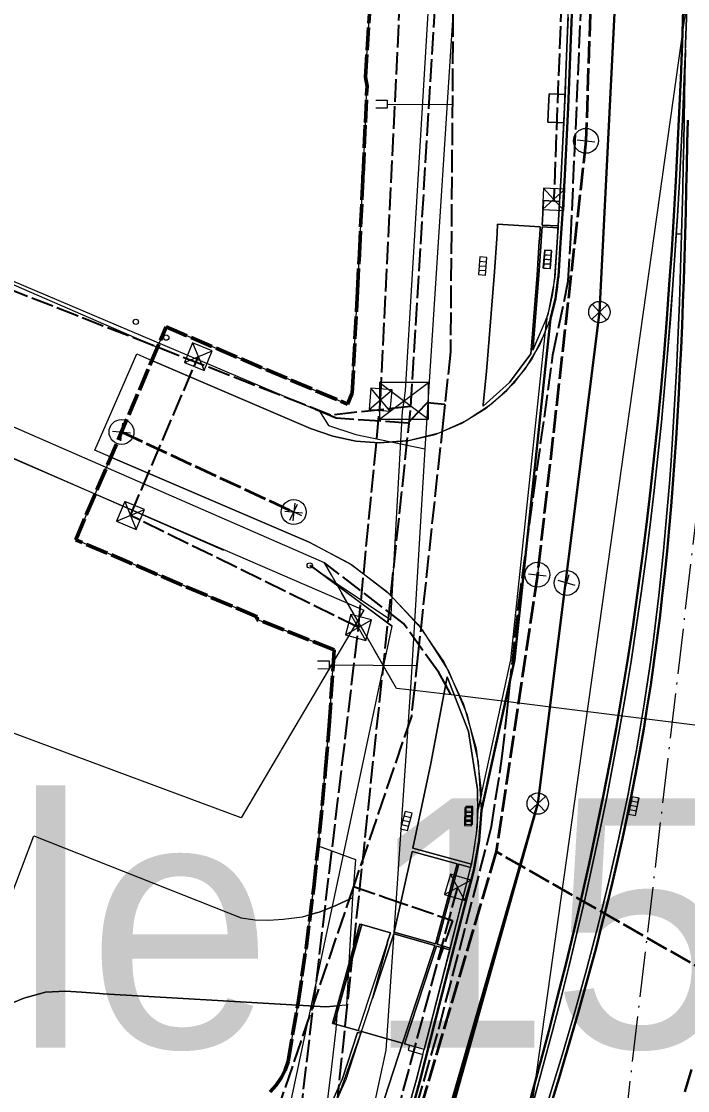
# Model space of a CAD drawing. Header units: metres. Extents: x 105014 to 106600, y 111320 to 118425.
# Drawn here: x 105894.6 to 105932, y 114717.8 to 114777.8 of the extents above; entities that cross this region are included whole.
import ezdxf
from ezdxf.enums import TextEntityAlignment as Align

# ---------------------------------------------------------------- set-up
doc = ezdxf.new("R2010")
doc.units = ezdxf.units.M
doc.linetypes.add('DASHDOT', pattern=[3.556, 2.54, -0.508, 0, -0.508])
doc.linetypes.add('DASHED', pattern=[1.524, 1.27, -0.254])
for name, color, linetype, lineweight in [('00-BASE-LIMITE', 7, 'DASHED', 50), ('00-BASE-UE', 42, 'DASHED', 25), ('10-PAV-BOCACALLE', 9, 'CONTINUOUS', 13), ('10-PAV-CALZADA-BRT', 12, 'CONTINUOUS', 30), ('10-PAV-CALZADA-MIXTA', 8, 'CONTINUOUS', 30), ('10-PAV-CICLORUTA', 76, 'CONTINUOUS', 18), ('10-PAV-SARDINEL', 252, 'CONTINUOUS', 13), ('20-EP-ZONA-DURA', 253, 'CONTINUOUS', 13), ('20-EP-ZONA-VERDE', 84, 'CONTINUOUS', 13), ('30-RED-ENEL-NODOS', 11, 'CONTINUOUS', 13), ('30-RED-ENEL-PROY', 1, 'DASHED', 25), ('30-RED-ETB-CAMARA', 151, 'CONTINUOUS', 13), ('30-RED-ETB-EXIST', 145, 'CONTINUOUS', 13), ('30-RED-MOVISTAR-PROY', 4, 'DASHED', 25), ('30-RED-VANTI-EXIST', 52, 'CONTINUOUS', 13), ('30-RED-VANTI-PROY', 2, 'DASHED', 25), ('30-RED-VANTI-RETIRO', 8, 'DASHDOT', 13), ('35-RH-ACUE-DOMICILIARIA', 152, 'CONTINUOUS', 9), ('35-RH-ACUE-MENOR-EXIST', 151, 'CONTINUOUS', 13), ('35-RH-ACUE-MENOR-PROY', 5, 'DASHED', 25), ('35-RH-PLUV-COLECTOR', 96, 'CONTINUOUS', 30), ('35-RH-PLUV-NODOS', 94, 'CONTINUOUS', 13), ('35-RH-PLUV-RETIRO', 8, 'DASHDOT', 13), ('36-RH-SAN-COLECTOR-PROY', 6, 'DASHED', 35), ('36-RH-SAN-POZOS', 216, 'CONTINUOUS', 13), ('40-ROT-ESTACION', 1, 'CONTINUOUS', 25), ('60-PREDIAL-LOTE', 42, 'CONTINUOUS', 13)]:
    doc.layers.add(name, color=color, linetype=linetype, lineweight=lineweight)

# ---------------------------------------------------------------- blocks, each defined once
blk = doc.blocks.new('CAM_ETB_T_13')
for p, q in [((-1.375, -1.025), (1.375, 1.025)), ((-1.375, 1.025), (1.375, -1.025))]:
    blk.add_line(p, q)
blk.add_lwpolyline([(-1.375, -1.025), (1.375, -1.025), (1.375, 1.025), (-1.375, 1.025)], close=True)
blk = doc.blocks.new('POSTE')
blk.add_circle((0, 0), 0.15)
blk = doc.blocks.new('CAJA_ENEL')
for p, q in [((-0.6, -0.6), (0.6, 0.6)), ((-0.6, 0.6), (0.6, -0.6))]:
    blk.add_line(p, q)
blk.add_lwpolyline([(-0.6, -0.6), (0.6, -0.6), (0.6, 0.6), (-0.6, 0.6)], close=True)
blk = doc.blocks.new('POZO_SAN')
for p, q in [((-0.5, 0), (0.5, 0)), ((0, -0.5), (0, 0.5))]:
    blk.add_line(p, q)
blk.add_circle((0, 0), 0.7)
blk = doc.blocks.new('SUMIDERO')
for p, q in [((-0.25, -0.2), (-0.25, 0.2)), ((0, -0.2), (0, 0.2)), ((0.25, -0.2), (0.25, 0.2))]:
    blk.add_line(p, q)
blk.add_lwpolyline([(-0.5, -0.2), (0.5, -0.2), (0.5, 0.2), (-0.5, 0.2)], close=True)
blk = doc.blocks.new('POZO_PLUV')
for p, q in [((-0.42, -0.42), (0.42, 0.42)), ((-0.42, 0.42), (0.42, -0.42))]:
    blk.add_line(p, q)
blk.add_circle((0, 0), 0.6)

msp = doc.modelspace()

# ---------------------------------------------------------------- linework, layer by layer
at = {"layer": '00-BASE-LIMITE'}
msp.add_lwpolyline([(105908.545, 114717.695), (105908.8883, 114718.058), (105909.175, 114718.467), (105909.3991, 114718.9135), (105909.5559, 114719.3879), (105910.1165, 114722.6899), (105910.5641, 114725.7535), (105910.9945, 114729.1775), (105911.3273, 114732.2537), (105911.6613, 114735.8205), (105911.8655, 114738.2817), (105912.1447, 114742.5223), (105907.8037, 114744.2403), (105907.8131, 114744.3829), (105897.6237, 114748.7129), (105902.7053, 114760.6707), (105912.8881, 114756.3393), (105913.1545, 114756.9547), (105913.3947, 114761.5691), (105913.4527, 114762.6829), (105913.5485, 114764.5237), (105913.5575, 114764.6955), (105913.5577, 114764.6999), (105913.5617, 114764.7777), (105913.7517, 114768.9491), (105913.7633, 114769.2051), (105913.7637, 114769.2131), (105913.8975, 114772.1557), (105913.8977, 114772.1593), (105913.9693, 114773.7313), (105913.9905, 114774.1965), (105913.8961, 114774.7121), (105914.1313, 114778.2863)], dxfattribs=at)
at = {"layer": '00-BASE-UE'}
msp.add_lwpolyline([(105908.545, 114717.695), (105908.8883, 114718.058), (105909.175, 114718.467), (105909.3991, 114718.9135), (105909.5559, 114719.3879), (105910.1165, 114722.6899), (105910.5641, 114725.7535), (105910.9945, 114729.1775), (105911.3273, 114732.2537), (105911.6613, 114735.8205), (105911.8655, 114738.2817), (105912.1447, 114742.5223), (105907.8037, 114744.2403), (105907.8131, 114744.3829), (105897.6237, 114748.7129), (105902.7053, 114760.6707), (105912.8881, 114756.3393), (105913.1545, 114756.9547), (105913.3947, 114761.5691), (105913.4527, 114762.6829), (105913.5485, 114764.5237), (105913.5575, 114764.6955), (105913.5577, 114764.6999), (105913.5617, 114764.7777), (105913.7517, 114768.9491), (105913.7633, 114769.2051), (105913.7637, 114769.2131), (105913.8975, 114772.1557), (105913.8977, 114772.1593), (105913.9693, 114773.7313), (105913.9905, 114774.1965), (105913.8961, 114774.7121), (105914.1313, 114778.2863)], dxfattribs=at)
at = {"layer": '10-PAV-BOCACALLE'}
msp.add_lwpolyline([(105898.7066, 114753.7439), (105901.0523, 114759.1584), (105901.9067, 114758.7915), (105910.8143, 114754.9693), (105912.0608, 114754.5295), (105913.3545, 114754.2579), (105914.6727, 114754.1594), (105914.686, 114754.1593), (105916.2679, 114754.2738), (105917.8119, 114754.6369), (105919.279, 114755.2396), (105920.6323, 114756.0667), (105921.8379, 114757.0973), (105922.8653, 114758.3056), (105923.6888, 114759.6611), (105924.2876, 114761.1298), (105922.2645, 114741.9418), (105920.4187, 114733.5182), (105920.2501, 114736.2254), (105919.6266, 114738.8652), (105918.5662, 114741.3618), (105917.0993, 114743.6434), (105915.268, 114745.6443), (105913.1251, 114747.3073), (105910.7321, 114748.5843), (105899.5991, 114753.3613), (105898.7066, 114753.7439)], close=True, dxfattribs=at)
at = {"layer": '10-PAV-CALZADA-BRT'}
for points in [[(105924.4023, 114717.2549), (105924.7747, 114718.4715), (105925.1405, 114719.6887), (105925.4989, 114720.9071), (105925.8495, 114722.1263), (105926.1923, 114723.3467), (105926.5267, 114724.5683), (105926.8521, 114725.7909), (105927.1683, 114727.0149), (105927.4747, 114728.2399), (105927.7713, 114729.4665), (105928.0571, 114730.6941), (105928.3323, 114731.9231), (105928.5959, 114733.1535), (105928.8479, 114734.3849), (105929.0879, 114735.6177), (105929.3153, 114736.8519), (105929.5299, 114738.0885), (105929.7325, 114739.3279), (105929.9233, 114740.5705), (105930.1025, 114741.8159), (105930.2709, 114743.0639), (105930.4283, 114744.3147), (105930.5757, 114745.5677), (105930.7131, 114746.8233), (105930.8409, 114748.0807), (105930.9597, 114749.3405), (105931.0699, 114750.6021), (105931.1715, 114751.8655), (105931.2655, 114753.1309), (105931.3517, 114754.3979), (105931.4309, 114755.6665), (105931.5035, 114756.9367), (105931.5697, 114758.2083), (105931.6301, 114759.4815), (105931.6849, 114760.7561), (105931.7349, 114762.0319), (105931.7801, 114763.3093), (105931.8211, 114764.5879), (105931.8583, 114765.8677), (105931.8921, 114767.1489), (105931.9229, 114768.4313), (105931.9513, 114769.7149), (105931.9775, 114770.9997), (105932.0021, 114772.2875)], [(105932.2201, 114718.9515), (105931.8503, 114717.6941)]]:
    msp.add_lwpolyline(points, dxfattribs=at)
at = {"layer": '10-PAV-CALZADA-MIXTA'}
for points in [[(105916.6513, 114717.2005), (105916.9517, 114718.2817), (105917.8578, 114721.8305), (105919.9807, 114730.1453), (105920.2896, 114731.8201), (105920.4187, 114733.5182), (105922.2645, 114741.9418), (105924.2876, 114761.1298), (105924.5784, 114762.2753), (105924.732, 114763.4471), (105924.7366, 114763.5109), (105924.8653, 114765.4009), (105924.9839, 114767.2983), (105925.0381, 114768.2486), (105925.0923, 114769.1983), (105925.1913, 114771.1011), (105925.2817, 114773.0063), (105925.3639, 114774.9141), (105925.4385, 114776.8241), (105925.5061, 114778.7365)], [(105931.7525, 114778.5259), (105931.6841, 114776.5917), (105931.6085, 114774.6577), (105931.5253, 114772.7239), (105931.4337, 114770.7907), (105931.3329, 114768.8577), (105931.2227, 114766.9255), (105931.1021, 114764.9937), (105930.9705, 114763.0627), (105930.8275, 114761.1325), (105930.6721, 114759.2033), (105930.5041, 114757.2751), (105930.3223, 114755.3481), (105930.1267, 114753.4225), (105929.9161, 114751.4987), (105929.6903, 114749.5763), (105929.4485, 114747.6561), (105929.1899, 114745.7379), (105928.9143, 114743.8221), (105928.6207, 114741.9091), (105928.3087, 114739.9989), (105927.9777, 114738.0919), (105927.6271, 114736.1885), (105927.2577, 114734.2887), (105926.8697, 114732.3925), (105926.4643, 114730.4999), (105926.0417, 114728.6111), (105925.6029, 114726.7261), (105925.1483, 114724.8447), (105924.6787, 114722.9671), (105924.1949, 114721.0931), (105923.6973, 114719.2225), (105923.1865, 114717.3557)]]:
    msp.add_lwpolyline(points, dxfattribs=at)
at = {"layer": '10-PAV-CICLORUTA'}
for points in [[(105923.7191, 114766.3077), (105923.6885, 114765.8087), (105923.6679, 114765.4789), (105923.5393, 114763.5913), (105923.3997, 114761.7069), (105923.2483, 114759.8257), (105923.1907, 114759.1667), (105922.0015, 114757.5587), (105920.5107, 114756.2255), (105920.5193, 114756.3085), (105920.6943, 114758.1653), (105920.8565, 114760.0263), (105921.0067, 114761.8919), (105921.1453, 114763.7615), (105921.2729, 114765.6353), (105921.2923, 114765.9455), (105921.3235, 114766.4445), (105923.7191, 114766.3077)], [(105920.2025, 114734.6821), (105920.1685, 114732.575), (105919.8661, 114730.4879), (105916.5701, 114731.3895), (105917.5825, 114736.1405), (105918.4877, 114741.0151), (105919.6894, 114737.9416), (105920.2025, 114734.6821)], [(105919.0589, 114730.5011), (105917.8297, 114726.0077), (105915.5219, 114726.6677), (105916.5191, 114731.1959), (105919.0589, 114730.5011)], [(105917.7995, 114725.9123), (105915.9859, 114720.4179), (105913.6817, 114721.0751), (105915.4911, 114726.5737), (105917.7995, 114725.9123)]]:
    msp.add_lwpolyline(points, close=True, dxfattribs=at)
msp.add_lwpolyline([(105912.1076, 114716.6595), (105913.6817, 114721.0751), (105915.9859, 114720.4179), (105914.9725, 114717.3116)], dxfattribs=at)
at = {"layer": '10-PAV-SARDINEL'}
for points in [[(105916.4589, 114717.2549), (105916.758, 114718.3317), (105917.664, 114721.88), (105919.7861, 114730.1918), (105919.8615, 114730.5207), (105919.9294, 114730.8496), (105919.9904, 114731.1805), (105920.0446, 114731.5143), (105920.0913, 114731.8458), (105920.1308, 114732.1779), (105920.1635, 114732.5133), (105920.1892, 114732.8504), (105920.2075, 114733.1857), (105920.2188, 114733.5249), (105920.2217, 114733.5529), (105920.2233, 114733.561), (105922.0668, 114741.974), (105924.0887, 114761.1508), (105924.0906, 114761.1645), (105924.0962, 114761.1879), (105924.1722, 114761.4384), (105924.2401, 114761.6853), (105924.3017, 114761.9347), (105924.3572, 114762.1884), (105924.4049, 114762.437), (105924.4059, 114762.4422), (105924.4468, 114762.6911), (105924.4476, 114762.6963), (105924.4826, 114762.9506), (105924.5108, 114763.205), (105924.5326, 114763.4624), (105924.5371, 114763.5249), (105924.6658, 114765.414), (105924.7843, 114767.3103), (105924.8384, 114768.26), (105924.8926, 114769.2092), (105924.9916, 114771.1111), (105925.0819, 114773.0154), (105925.1641, 114774.9223), (105925.2387, 114776.8316), (105925.3062, 114778.7433)], [(105925.5061, 114778.7365), (105925.4385, 114776.8241), (105925.3639, 114774.9141), (105925.2817, 114773.0063), (105925.1913, 114771.1011), (105925.0923, 114769.1983), (105925.0381, 114768.2486), (105924.9839, 114767.2983), (105924.8653, 114765.4009), (105924.7366, 114763.5109), (105924.732, 114763.4471), (105924.7099, 114763.1853), (105924.6808, 114762.9241), (105924.645, 114762.6638), (105924.6023, 114762.4045), (105924.5528, 114762.1464), (105924.4965, 114761.8897), (105924.4336, 114761.6346), (105924.3639, 114761.3813), (105924.2876, 114761.1298), (105922.2645, 114741.9418), (105920.4187, 114733.5182), (105920.4074, 114733.1776), (105920.3888, 114732.8374), (105920.3629, 114732.4976), (105920.3299, 114732.1584), (105920.2896, 114731.8201), (105920.2421, 114731.4826), (105920.1874, 114731.1463), (105920.1256, 114730.8112), (105920.0567, 114730.4775), (105919.9807, 114730.1453), (105917.8578, 114721.8305), (105916.9517, 114718.2817), (105916.6513, 114717.2005)], [(105923.1865, 114717.3557), (105923.6973, 114719.2225), (105924.1949, 114721.0931), (105924.6787, 114722.9671), (105925.1483, 114724.8447), (105925.6029, 114726.7261), (105926.0417, 114728.6111), (105926.4643, 114730.4999), (105926.8697, 114732.3925), (105927.2577, 114734.2887), (105927.6271, 114736.1885), (105927.9777, 114738.0919), (105928.3087, 114739.9989), (105928.6207, 114741.9091), (105928.9143, 114743.8221), (105929.1899, 114745.7379), (105929.4485, 114747.6561), (105929.6903, 114749.5763), (105929.9161, 114751.4987), (105930.1267, 114753.4225), (105930.3223, 114755.3481), (105930.5041, 114757.2751), (105930.6721, 114759.2033), (105930.8275, 114761.1325), (105930.9705, 114763.0627), (105931.1021, 114764.9937), (105931.2227, 114766.9255), (105931.3329, 114768.8577), (105931.4337, 114770.7907), (105931.5253, 114772.7239), (105931.6085, 114774.6577), (105931.6841, 114776.5917), (105931.7525, 114778.5259)], [(105931.9524, 114778.5192), (105931.884, 114776.5843), (105931.8083, 114774.6495), (105931.7251, 114772.7149), (105931.6335, 114770.7808), (105931.5326, 114768.8468), (105931.4229, 114766.9255), (105931.4224, 114766.9136), (105931.4203, 114766.8908), (105931.3017, 114764.9807), (105931.17, 114763.0485), (105931.027, 114761.1171), (105930.8714, 114759.1866), (105930.7033, 114757.257), (105930.5214, 114755.3286), (105930.3256, 114753.4015), (105930.1148, 114751.4762), (105929.8888, 114749.5522), (105929.6468, 114747.6303), (105929.388, 114745.7103), (105929.1122, 114743.7927), (105928.8183, 114741.8779), (105928.506, 114739.9657), (105928.1746, 114738.0569), (105927.8236, 114736.1513), (105927.4538, 114734.2496), (105927.0655, 114732.3515), (105926.6597, 114730.4571), (105926.2367, 114728.5666), (105925.7975, 114726.68), (105925.3425, 114724.797), (105924.8726, 114722.9179), (105924.3884, 114721.0424), (105923.8904, 114719.1704), (105923.3793, 114717.3023)], [(105924.2113, 114717.3139), (105924.5834, 114718.5296), (105924.9488, 114719.7457), (105925.3069, 114720.963), (105925.6572, 114722.181), (105925.9996, 114723.4002), (105926.3336, 114724.6204), (105926.6587, 114725.8416), (105926.9745, 114727.0642), (105927.2805, 114728.2877), (105927.5768, 114729.513), (105927.8621, 114730.7386), (105928.1368, 114731.9653), (105928.4002, 114733.1945), (105928.6518, 114734.4241), (105928.8914, 114735.6549), (105929.1184, 114736.8871), (105929.3327, 114738.1218), (105929.535, 114739.3594), (105929.7255, 114740.6), (105929.9044, 114741.8435), (105930.0726, 114743.0898), (105930.2297, 114744.3383), (105930.377, 114745.5903), (105930.5142, 114746.8443), (105930.6419, 114748.1002), (105930.7606, 114749.3586), (105930.8706, 114750.6188), (105930.9721, 114751.8809), (105931.066, 114753.1451), (105931.1522, 114754.411), (105931.2313, 114755.6785), (105931.3038, 114756.9476), (105931.37, 114758.2183), (105931.4303, 114759.4906), (105931.4851, 114760.7643), (105931.5351, 114762.0394), (105931.5802, 114763.3161), (105931.6212, 114764.594), (105931.6584, 114765.8733), (105931.6922, 114767.154), (105931.723, 114768.4359), (105931.7513, 114769.7192), (105931.7775, 114771.0037), (105931.8021, 114772.2912), (105931.8253, 114773.5777), (105931.8477, 114774.8654), (105931.8697, 114776.1543), (105931.8716, 114776.2684), (105931.884, 114776.5843), (105931.9524, 114778.5192)], [(105932.0021, 114772.2875), (105931.9775, 114770.9997), (105931.9513, 114769.7149), (105931.9229, 114768.4313), (105931.8921, 114767.1489), (105931.8583, 114765.8677), (105931.8211, 114764.5879), (105931.7801, 114763.3093), (105931.7349, 114762.0319), (105931.6849, 114760.7561), (105931.6301, 114759.4815), (105931.5697, 114758.2083), (105931.5035, 114756.9367), (105931.4309, 114755.6665), (105931.3517, 114754.3979), (105931.2655, 114753.1309), (105931.1715, 114751.8655), (105931.0699, 114750.6021), (105930.9597, 114749.3405), (105930.8409, 114748.0807), (105930.7131, 114746.8233), (105930.5757, 114745.5677), (105930.4283, 114744.3147), (105930.2709, 114743.0639), (105930.1025, 114741.8159), (105929.9233, 114740.5705), (105929.7325, 114739.3279), (105929.5299, 114738.0885), (105929.3153, 114736.8519), (105929.0879, 114735.6177), (105928.8479, 114734.3849), (105928.5959, 114733.1535), (105928.3323, 114731.9231), (105928.0571, 114730.6941), (105927.7713, 114729.4665), (105927.4747, 114728.2399), (105927.1683, 114727.0149), (105926.8521, 114725.7909), (105926.5267, 114724.5683), (105926.1923, 114723.3467), (105925.8495, 114722.1263), (105925.4989, 114720.9071), (105925.1405, 114719.6887), (105924.7747, 114718.4715), (105924.4023, 114717.2549)]]:
    msp.add_lwpolyline(points, dxfattribs=at)
at = {"layer": '20-EP-ZONA-DURA'}
for points in [[(105925.2827, 114778.0793), (105925.2387, 114776.8316), (105925.1641, 114774.9223), (105925.1125, 114773.7283), (105924.2135, 114773.7671), (105924.1827, 114773.0561), (105924.1417, 114772.1889), (105925.0407, 114772.1463), (105924.9916, 114771.1111), (105924.8926, 114769.2092), (105924.8384, 114768.26), (105924.8081, 114767.7289), (105923.9099, 114767.7849), (105923.8857, 114767.3639), (105923.8257, 114766.4017), (105924.7243, 114766.3505), (105924.7175, 114766.2507), (105923.8195, 114766.3019), (105923.7883, 114765.8029), (105923.7677, 114765.4725), (105923.6391, 114763.5841), (105923.4993, 114761.6991), (105923.3479, 114759.8175), (105923.3091, 114759.3721), (105924.0956, 114761.1881), (105924.0906, 114761.1645), (105924.0887, 114761.1508), (105924.0046, 114760.3531), (105923.2293, 114758.8465), (105922.2108, 114757.4924), (105920.9783, 114756.3297), (105919.5672, 114755.3918), (105918.0181, 114754.7056), (105916.3753, 114754.2908), (105914.686, 114754.1593), (105914.6727, 114754.1594), (105913.3545, 114754.2579), (105912.0608, 114754.5295), (105910.8143, 114754.9693), (105901.9067, 114758.7915), (105902.7053, 114760.6707), (105912.8881, 114756.3393), (105913.1545, 114756.9547), (105913.3947, 114761.5691), (105913.4527, 114762.6829), (105913.5485, 114764.5237), (105913.5575, 114764.6955), (105913.5577, 114764.6999), (105913.5617, 114764.7777), (105913.7517, 114768.9491), (105913.7633, 114769.2051), (105913.7637, 114769.2131), (105913.8975, 114772.1557), (105913.8977, 114772.1593), (105913.9693, 114773.7313), (105913.9905, 114774.1965), (105913.8961, 114774.7121), (105914.1313, 114778.2863)], [(105908.545, 114717.695), (105908.8883, 114718.058), (105909.175, 114718.467), (105909.3991, 114718.9135), (105909.5559, 114719.3879), (105910.1165, 114722.6899), (105910.5641, 114725.7535), (105910.9945, 114729.1775), (105911.3273, 114732.2537), (105911.6613, 114735.8205), (105911.8655, 114738.2817), (105912.1447, 114742.5223), (105907.8037, 114744.2403), (105907.8131, 114744.3829), (105897.6237, 114748.7129), (105899.5991, 114753.3613), (105910.7321, 114748.5843), (105913.016, 114747.3772), (105915.0759, 114745.8183), (105916.858, 114743.9482), (105918.316, 114741.8157), (105919.4117, 114739.4764), (105920.1167, 114736.9912), (105920.4126, 114734.4249), (105920.2233, 114733.561), (105920.2217, 114733.5529), (105920.2188, 114733.5249), (105920.2135, 114733.3649), (105920.2025, 114734.6821), (105919.6893, 114737.9418), (105918.4877, 114741.0151), (105917.5825, 114736.1405), (105916.5701, 114731.3895), (105919.8548, 114730.491), (105919.8107, 114730.2955), (105919.1553, 114730.4747), (105917.9251, 114725.9799), (105918.6573, 114725.7707), (105918.6325, 114725.6737), (105917.8945, 114725.8847), (105916.0893, 114720.3885), (105916.374, 114720.3075), (105916.2979, 114720.0295), (105917.1309, 114719.7925), (105916.758, 114718.3317), (105916.4589, 114717.2549)], [(105914.9725, 114717.3116), (105915.9859, 114720.4179), (105917.7995, 114725.9123), (105915.4911, 114726.5737), (105914.2929, 114722.9325), (105915.1525, 114726.0751), (105915.1202, 114726.0839), (105915.2993, 114726.6269), (105913.6885, 114727.0887), (105913.6885, 114727.0887), (105913.5881, 114727.1165), (105912.0447, 114721.5387), (105912.1411, 114721.5121), (105913.5381, 114726.5613), (105913.6885, 114727.0887), (105912.1443, 114721.5151), (105913.4859, 114721.1297), (105913.489, 114721.1391), (105913.6851, 114721.0854), (105913.6817, 114721.0751), (105913.6475, 114720.979), (105913.4575, 114721.0331), (105912.6085, 114718.4363), (105911.4239, 114715.8013)]]:
    msp.add_lwpolyline(points, dxfattribs=at)
for points in [[(105931.6922, 114767.154), (105931.6585, 114765.8897), (105931.3589, 114765.8983), (105931.4203, 114766.8908), (105931.4224, 114766.9136), (105931.4229, 114766.9255), (105931.5326, 114768.8468), (105931.6335, 114770.7808), (105931.7251, 114772.7149), (105931.8083, 114774.6495), (105931.8716, 114776.2684), (105931.8697, 114776.1543), (105931.8477, 114774.8654), (105931.8253, 114773.5777), (105931.8021, 114772.2912), (105931.7775, 114771.0037), (105931.7513, 114769.7192), (105931.723, 114768.4359), (105931.6922, 114767.154)], [(105920.6943, 114758.1653), (105920.5193, 114756.3085), (105920.5107, 114756.2255), (105922.0015, 114757.5587), (105923.1907, 114759.1667), (105923.2483, 114759.8257), (105923.3997, 114761.7069), (105923.5393, 114763.5913), (105923.6679, 114765.4789), (105923.6885, 114765.8087), (105923.7191, 114766.3077), (105921.3235, 114766.4445), (105921.2923, 114765.9455), (105921.2729, 114765.6353), (105921.1453, 114763.7615), (105921.0067, 114761.8919), (105920.8565, 114760.0263), (105920.6943, 114758.1653)], [(105915.5219, 114726.6677), (105917.8297, 114726.0077), (105919.0589, 114730.5011), (105916.5191, 114731.1959), (105915.5219, 114726.6677)]]:
    msp.add_lwpolyline(points, close=True, dxfattribs=at)
at = {"layer": '20-EP-ZONA-VERDE'}
for points in [[(105925.1125, 114773.7283), (105925.0819, 114773.0153), (105925.0407, 114772.1463), (105924.1417, 114772.1889), (105924.1827, 114773.0561), (105924.2135, 114773.7671), (105925.1125, 114773.7283)], [(105924.8081, 114767.7289), (105924.7853, 114767.3315), (105924.7841, 114767.3101), (105924.7243, 114766.3505), (105923.8257, 114766.4017), (105923.8857, 114767.3639), (105923.9099, 114767.7849), (105924.8081, 114767.7289)], [(105924.7175, 114766.2507), (105924.6869, 114765.7517), (105924.6659, 114765.4139), (105924.5327, 114763.4609), (105924.1461, 114761.3489), (105923.3091, 114759.3721), (105923.3479, 114759.8175), (105923.4993, 114761.6991), (105923.6391, 114763.5841), (105923.7677, 114765.4725), (105923.7883, 114765.8029), (105923.8195, 114766.3019), (105924.7175, 114766.2507)], [(105931.6585, 114765.8897), (105931.6585, 114765.8797), (105931.3589, 114765.8983), (105931.6585, 114765.8897)], [(105919.8107, 114730.2955), (105918.6573, 114725.7707), (105917.9251, 114725.9799), (105919.1553, 114730.4747), (105919.8107, 114730.2955)], [(105913.6885, 114727.0887), (105913.5381, 114726.5613), (105912.1411, 114721.5121), (105912.0447, 114721.5387), (105913.5881, 114727.1165), (105913.6885, 114727.0887)], [(105915.2993, 114726.6269), (105913.4859, 114721.1297), (105912.1443, 114721.5151), (105913.6885, 114727.0887), (105915.2993, 114726.6269)], [(105918.6325, 114725.6737), (105917.2023, 114720.0719), (105916.0893, 114720.3885), (105917.8945, 114725.8847), (105918.6325, 114725.6737)], [(105913.6501, 114720.9783), (105912.7985, 114718.3741), (105911.6225, 114715.7449), (105911.4239, 114715.8013), (105912.6085, 114718.4363), (105913.4575, 114721.0331), (105913.6501, 114720.9783)]]:
    msp.add_lwpolyline(points, close=True, dxfattribs=at)
msp.add_lwpolyline([(105923.3793, 114717.3023), (105923.8903, 114719.1705), (105924.3883, 114721.0423), (105924.8727, 114722.9177), (105925.3425, 114724.7969), (105925.7975, 114726.6799), (105926.2367, 114728.5665), (105926.6595, 114730.4571), (105927.0655, 114732.3515), (105927.4537, 114734.2495), (105927.8237, 114736.1513), (105928.1745, 114738.0567), (105928.5059, 114739.9657), (105928.8183, 114741.8777), (105929.1121, 114743.7927), (105929.3881, 114745.7103), (105929.6467, 114747.6303), (105929.8889, 114749.5521), (105930.1149, 114751.4761), (105930.3255, 114753.4017), (105930.5215, 114755.3287), (105930.7033, 114757.2571), (105930.8715, 114759.1865), (105931.0269, 114761.1171), (105931.1701, 114763.0485), (105931.3017, 114764.9807), (105931.3589, 114765.8983), (105931.6585, 114765.8797), (105931.6585, 114765.8797), (105931.6583, 114765.8733), (105931.6211, 114764.5939), (105931.5801, 114763.3161), (105931.5349, 114762.0395), (105931.4851, 114760.7643), (105931.4303, 114759.4905), (105931.3699, 114758.2183), (105931.3037, 114756.9475), (105931.2313, 114755.6783), (105931.1521, 114754.4109), (105931.0659, 114753.1451), (105930.9721, 114751.8811), (105930.8705, 114750.6189), (105930.7605, 114749.3585), (105930.6419, 114748.1003), (105930.5143, 114746.8443), (105930.3769, 114745.5903), (105930.2299, 114744.3389), (105930.0725, 114743.0899), (105929.9045, 114741.8435), (105929.7255, 114740.5999), (105929.5349, 114739.3591), (105929.3327, 114738.1217), (105929.1183, 114736.8871), (105928.8913, 114735.6551), (105928.6519, 114734.4241), (105928.4001, 114733.1945), (105928.1369, 114731.9659), (105927.8621, 114730.7387), (105927.5767, 114729.5125), (105927.2805, 114728.2877), (105926.9745, 114727.0641), (105926.6587, 114725.8417), (105926.3335, 114724.6203), (105925.9997, 114723.4001), (105925.6573, 114722.1811), (105925.3069, 114720.9629), (105924.9487, 114719.7457), (105924.5833, 114718.5295), (105924.2113, 114717.3139)], dxfattribs=at)
at = {"layer": '30-RED-ENEL-PROY'}
for points in [[(105914.7481, 114756.5851), (105916.2305, 114787.0417)], [(105925.1995, 114786.7077), (105924.4793, 114767.8445)], [(105900.7003, 114750.0831), (105904.5121, 114759.0009)], [(105913.5095, 114743.7861), (105914.7481, 114756.5851)], [(105913.5095, 114743.7861), (105900.7003, 114750.0831)], [(105910.0643, 114714.8143), (105913.5095, 114743.7861)], [(105914.8423, 114713.3245), (105919.0843, 114729.1839)]]:
    msp.add_lwpolyline(points, dxfattribs=at)
at = {"layer": '30-RED-ETB-EXIST'}
for points in [[(105916.07, 114756.518), (105916.154, 114757.109), (105917.938, 114786.761), (105917.959, 114787.357)], [(105910.773, 114747.267), (105915.323, 114744.218), (105915.987, 114755.927), (105916.07, 114756.518)], [(105908.441, 114711.141), (105915.4, 114743.855), (105910.773, 114747.267)], [(105910.773, 114747.267), (105910.877, 114747.244), (105915.358, 114743.886), (105910.773, 114747.267)]]:
    msp.add_lwpolyline(points, dxfattribs=at)
at = {"layer": '30-RED-MOVISTAR-PROY'}
for points in [[(105916.4516, 114756.2001), (105920.5043, 114823.2248)], [(105916.4516, 114756.2001), (105911.9447, 114755.7207), (105882.9961, 114767.0633)], [(105887.6591, 114642.1127), (105912.1241, 114715.3151), (105916.4516, 114756.2001)]]:
    msp.add_lwpolyline(points, dxfattribs=at)
at = {"layer": '30-RED-VANTI-EXIST'}
for points in [[(105884.1975, 114767.3665), (105902.2015, 114759.5359)], [(105911.5995, 114747.4205), (105881.0981, 114760.7361)], [(105905.9455, 114748.1123), (105880.4479, 114759.2683)], [(105915.6413, 114740.3617), (105911.5995, 114747.4205)], [(105916.3461, 114740.2789), (105915.6413, 114740.3617)], [(105916.8048, 114740.2249), (105916.3461, 114740.2789)], [(105918.7109, 114740.0009), (105916.8048, 114740.2249)], [(105921.9122, 114739.601), (105918.7109, 114740.0009)], [(105943.0144, 114736.9645), (105921.9122, 114739.601)]]:
    msp.add_lwpolyline(points, dxfattribs=at)
at = {"layer": '30-RED-VANTI-PROY'}
for points in [[(105921.9754, 114740.1938), (105922.4921, 114745.0373), (105924.4355, 114759.1133), (105925.2953, 114763.2403), (105925.4411, 114765.6877), (105926.0699, 114779.8315), (105926.3337, 114790.5837), (105926.3067, 114799.9557), (105926.6483, 114821.0829), (105926.8577, 114835.9021), (105926.9263, 114839.4633), (105927.9809, 114873.1019), (105928.7698, 114884.467)], [(105918.3958, 114740.5808), (105918.0211, 114741.2629), (105916.0475, 114744.0033), (105911.5995, 114747.4205)], [(105918.7041, 114740.0197), (105918.3958, 114740.5808)], [(105921.9122, 114739.601), (105921.9754, 114740.1938)], [(105921.8375, 114738.9008), (105921.9122, 114739.601)], [(105879.1825, 114606.9824), (105879.5205, 114608.3011), (105888.1353, 114632.8463), (105890.0171, 114637.5905), (105890.7831, 114639.6375), (105894.0895, 114650.4197), (105897.1189, 114658.5953), (105898.2421, 114661.6289), (105899.1395, 114663.4719), (105900.1601, 114666.2085), (105901.2373, 114670.1757), (105905.1463, 114681.3453), (105906.1791, 114683.4917), (105906.9809, 114685.8009), (105908.0713, 114689.8605), (105910.0305, 114695.4263), (105911.5605, 114699.9915), (105912.7591, 114702.9497), (105913.8771, 114706.0869), (105915.0679, 114710.9519), (105918.0227, 114721.2339), (105920.9817, 114732.5925), (105921.5867, 114736.5505), (105921.8375, 114738.9008)]]:
    msp.add_lwpolyline(points, dxfattribs=at)
at = {"layer": '30-RED-VANTI-RETIRO'}
for points in [[(105915.6413, 114740.3617), (105911.5995, 114747.4205)], [(105916.3461, 114740.2789), (105915.6413, 114740.3617)], [(105916.8048, 114740.2249), (105916.3461, 114740.2789)], [(105918.7109, 114740.0009), (105916.8048, 114740.2249)]]:
    msp.add_lwpolyline(points, dxfattribs=at)
at = {"layer": '35-RH-ACUE-DOMICILIARIA'}
for points in [[(105914.4788, 114773.4192), (105915.1187, 114773.4268), (105915.1242, 114772.9682), (105914.4842, 114772.9606)], [(105915.1214, 114773.1975), (105918.7802, 114773.1724)], [(105911.2156, 114741.9043), (105911.8556, 114741.9119), (105911.861, 114741.4533), (105911.2211, 114741.4457)], [(105911.8583, 114741.6826), (105916.8032, 114741.6456)]]:
    msp.add_lwpolyline(points, dxfattribs=at)
at = {"layer": '35-RH-ACUE-MENOR-EXIST'}
for points in [[(105922.08, 114829.02), (105917.23, 114753.82)], [(105860.06, 114777.71), (105911.32, 114755.94), (105911.82, 114755.14), (105913.37, 114754.63)], [(105913.37, 114754.63), (105917.23, 114753.82)], [(105917.23, 114753.82), (105916.47, 114740.97)], [(105916.47, 114740.97), (105915.05, 114720.04), (105909.59, 114694.78), (105904.95, 114678.39), (105895.68, 114655.05)]]:
    msp.add_lwpolyline(points, dxfattribs=at)
at = {"layer": '35-RH-ACUE-MENOR-PROY'}
for points in [[(105919.1032, 114816.3456), (105918.6763, 114759.2684), (105918.3564, 114756.308), (105918.2622, 114755.4133), (105916.8481, 114742.2491), (105916.6484, 114740.3895), (105916.4785, 114738.8081), (105913.2255, 114729.2295), (105905.9011, 114707.6623), (105897.9173, 114684.1534), (105899.5464, 114680.8043), (105891.2793, 114656.8825), (105891.0462, 114656.2059), (105887.9453, 114647.2324), (105881.7102, 114629.1887), (105881.307, 114626.2492), (105869.7933, 114594.6801), (105864.9284, 114583.8179), (105861.1542, 114573.0061), (105858.6831, 114565.9326), (105858.2178, 114564.4958), (105858.0017, 114563.4544), (105855.3717, 114550.7855), (105854.0168, 114544.2587)], [(105918.3564, 114756.308), (105917.3596, 114756.4095), (105916.8232, 114755.8394), (105916.2868, 114755.2693), (105912.265, 114755.5412), (105911.086, 114756.0394)], [(105913.2255, 114729.2295), (105915.074, 114728.5934), (105918.7894, 114727.3147), (105918.0314, 114725.116)]]:
    msp.add_lwpolyline(points, dxfattribs=at)
at = {"layer": '35-RH-PLUV-COLECTOR'}
for points in [[(105928.3546, 114787.6686), (105927.0454, 114761.5112)], [(105928.3546, 114787.6686), (105927.0454, 114761.5112)], [(105927.0454, 114761.5112), (105923.5783, 114733.8904)], [(105927.0454, 114761.5112), (105923.5783, 114733.8904)], [(105923.5783, 114733.8904), (105910.6003, 114688.9404)], [(105923.5783, 114733.8904), (105913.326, 114697.2996)]]:
    msp.add_lwpolyline(points, dxfattribs=at)
at = {"layer": '35-RH-PLUV-RETIRO'}
msp.add_lwpolyline([(105879.209, 114552.734), (105886.738, 114585.429), (105897.7352, 114622.7895), (105926.3569, 114697.6139), (105934.0422, 114763.2123), (105944.3431, 114880.1789), (105944.3431, 114880.1789)], dxfattribs=at)
at = {"layer": '36-RH-SAN-COLECTOR-PROY'}
for points in [[(105927.4074, 114805.6809), (105926.2872, 114771.1332)], [(105926.2872, 114771.1332), (105923.5656, 114746.7546)], [(105900.1988, 114754.7726), (105909.8748, 114750.2713)], [(105923.5604, 114746.7466), (105921.239, 114731.1996)], [(105921.239, 114731.1996), (105909.9728, 114692.8224)], [(105949.3507, 114715.125), (105921.239, 114731.1996)]]:
    msp.add_lwpolyline(points, dxfattribs=at)
at = {"layer": '60-PREDIAL-LOTE'}
for points in [[(105939.2, 114683.2), (105936.333, 114674.857), (105918.298, 114681.601), (105946.089, 114879.583), (105956.853, 114873.54), (105946, 114712.4), (105944.6, 114704.2), (105939.2, 114683.2)], [(105909.1277, 114736.8376), (105906.9168, 114733.0895), (105883.4856, 114741.8061), (105885.3175, 114745.5766), (105889.9388, 114755.0882), (105891.5459, 114754.3926), (105913.8011, 114744.7603), (105909.198, 114736.9567), (105909.1277, 114736.8376)], [(105911.3086, 114727.783), (105910.8024, 114727.6494), (105910.9945, 114729.1775), (105911.2468, 114731.5099), (105913.3484, 114730.7432), (105913.1668, 114728.589), (105912.754, 114728.3975), (105912.3139, 114728.1933), (105912.2954, 114728.1855), (105911.3086, 114727.783)]]:
    msp.add_lwpolyline(points, close=True, dxfattribs=at)
for points in [[(105890.1959, 114718.6765), (105895.2817, 114732.0733), (105906.2079, 114727.7506), (105906.9104, 114727.4664), (105907.697, 114727.3464), (105907.697, 114727.3464), (105908.4654, 114727.3324), (105909.2838, 114727.3842), (105910.3561, 114727.5316), (105910.8024, 114727.6494), (105911.3086, 114727.783), (105912.2954, 114728.1855), (105912.3139, 114728.1933), (105912.754, 114728.3975), (105913.1668, 114728.589), (105912.9112, 114723.9128), (105912.837, 114722.5546), (105912.3341, 114722.5181), (105911.6701, 114722.47), (105910.0883, 114722.5583), (105899.1735, 114723.1948), (105898.97, 114723.2067), (105897.9513, 114723.2861), (105897.943, 114723.2867), (105897.0517, 114723.3522), (105895.9239, 114723.2964), (105894.7174, 114722.9578), (105893.5595, 114722.4647)], [(105883.8375, 114702.0678), (105889.8679, 114717.8125), (105890.1959, 114718.6765), (105890.5292, 114719.3194), (105890.86, 114719.9268), (105891.3569, 114720.6049), (105891.8494, 114721.258), (105892.6961, 114721.9142), (105893.5595, 114722.4647), (105894.7174, 114722.9578), (105895.9239, 114723.2964), (105897.0517, 114723.3522), (105897.943, 114723.2867), (105897.9513, 114723.2861), (105898.97, 114723.2067), (105899.1735, 114723.1948), (105910.0883, 114722.5583), (105910.0883, 114722.5583), (105911.6701, 114722.47), (105912.3341, 114722.5181), (105912.2429, 114721.2141), (105911.9501, 114718.7828), (105911.8989, 114718.3574), (105911.3993, 114714.2101)]]:
    msp.add_lwpolyline(points, dxfattribs=at)

# ---------------------------------------------------------------- block references
at = {"layer": '30-RED-ENEL-NODOS'}
for name, p, rotation in [('CAJA_ENEL', (105924.4793, 114767.8445), 87.3), ('POSTE', (105901.0014, 114760.9593), 90.7), ('POSTE', (105902.7112, 114760.0768), 90.7), ('CAJA_ENEL', (105904.5121, 114759.0009), 337.7), ('CAJA_ENEL', (105914.748, 114756.585), 85.4), ('CAJA_ENEL', (105900.7003, 114750.0831), 337.4), ('CAJA_ENEL', (105913.5095, 114743.7861), 74.8), ('CAJA_ENEL', (105919.0843, 114729.1839), 73.7)]:
    msp.add_blockref(name, p, dxfattribs=dict(at, rotation=rotation))
at = {"layer": '30-RED-ETB-CAMARA'}
for name, p in [('CAM_ETB_T_13', (105916.07, 114756.518)), ('POSTE', (105910.773, 114747.267))]:
    msp.add_blockref(name, p, dxfattribs=at)
at = {"layer": '35-RH-PLUV-NODOS'}
for name, p, rotation in [('SUMIDERO', (105924.111, 114764.4805), 265.3), ('SUMIDERO', (105924.111, 114764.4805), 265.3), ('SUMIDERO', (105920.481, 114764.0998), 265.9), ('SUMIDERO', (105924.1368, 114764.4655), 266.2), ('POZO_PLUV', (105927.0454, 114761.5112), 268), ('POZO_PLUV', (105927.0454, 114761.5112), 268), ('POZO_PLUV', (105923.5783, 114733.8904), 268), ('POZO_PLUV', (105923.5783, 114733.8904), 268), ('SUMIDERO', (105928.9702, 114733.7409), 78.9), ('SUMIDERO', (105928.9702, 114733.7409), 78.9), ('SUMIDERO', (105928.9773, 114733.7396), 78.5), ('SUMIDERO', (105916.1977, 114732.9112), 255.4), ('SUMIDERO', (105919.6696, 114733.1494), 268.9), ('SUMIDERO', (105919.7274, 114733.2224), 268.9)]:
    msp.add_blockref(name, p, dxfattribs=dict(at, rotation=rotation))
at = {"layer": '36-RH-SAN-POZOS'}
for p, rotation in [((105926.2872, 114771.1332), 264), ((105900.1988, 114754.7726), 264), ((105909.8748, 114750.2713), 64.3), ((105909.8748, 114750.2713), 264), ((105923.5604, 114746.7466), 264), ((105925.2, 114746.287), 74)]:
    msp.add_blockref('POZO_SAN', p, dxfattribs=dict(at, rotation=rotation))

# ---------------------------------------------------------------- texts
at = {"layer": '40-ROT-ESTACION'}
msp.add_text('Calle 153', height=14, dxfattribs=at).set_placement((105905.5851, 114715.9743), align=Align.BOTTOM_CENTER)

doc.saveas('drawing.dxf')
